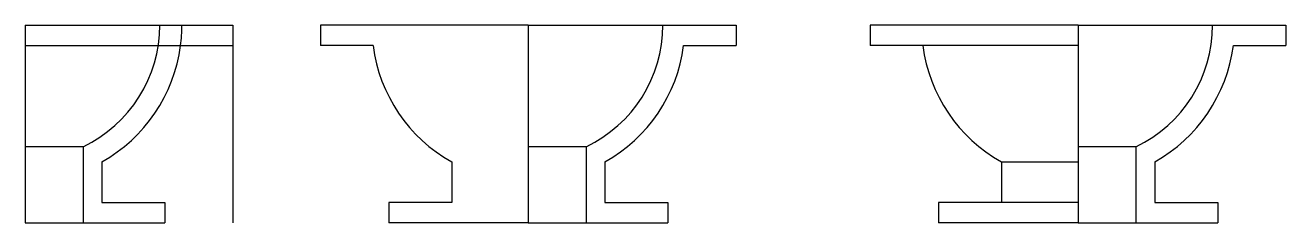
# Model space of a CAD drawing. Header units: millimetres. Extents: x 2534 to 17250, y -878 to 451.
# Drawn here: x 6193 to 8044, y -69 to 221 of the extents above; entities that cross this region are included whole.
import ezdxf

# ---------------------------------------------------------------- set-up
doc = ezdxf.new("R2010")
doc.units = ezdxf.units.MM
doc.header["$LTSCALE"] = 0.3
doc.layers.add('Contorno', color=5, linetype='Continuous', lineweight=30)

msp = doc.modelspace()

# ---------------------------------------------------------------- linework, layer by layer
at = {"color": 252, "true_color": 0x939598}
for p, q in [((6192.825, 190.554), (6422.825, 190.554)), ((6497.825, 190.554), (6497.825, -69.446))]:
    msp.add_line(p, q, dxfattribs=at)
msp.add_arc((6192.825, 220.554), 230, 352.505283, 0, dxfattribs=at)
at = {"layer": 'Contorno'}
for p, q in [((6192.825, 220.554), (6497.825, 220.554)), ((6192.825, 220.554), (6192.825, -69.446)), ((6497.825, 220.554), (6497.825, 190.554)), ((6931.503, 220.554), (6626.503, 220.554)), ((6626.503, 220.554), (6626.503, 190.554)), ((6931.503, 220.554), (7236.503, 220.554)), ((6931.503, 220.554), (6931.503, -69.446)), ((7236.503, 220.554), (7236.503, 190.554)), ((7738.65, 220.554), (7433.65, 220.554)), ((7433.65, 220.554), (7433.65, 190.554)), ((7738.65, 220.554), (8043.65, 220.554)), ((7738.65, 220.554), (7738.65, -69.446)), ((8043.65, 220.554), (8043.65, 190.554)), ((6420.86, 190.554), (6497.825, 190.554)), ((6703.467, 190.554), (6626.503, 190.554)), ((7159.538, 190.554), (7236.503, 190.554)), ((7738.65, 190.554), (7433.65, 190.554)), ((7966.685, 190.554), (8043.65, 190.554)), ((6277.825, 42.281), (6192.825, 42.281)), ((6277.825, 42.281), (6277.825, -69.446)), ((7016.503, 42.281), (6931.503, 42.281)), ((7016.503, 42.281), (7016.503, -69.446)), ((7823.65, 42.281), (7738.65, 42.281)), ((7823.65, 42.281), (7823.65, -69.446)), ((6305.325, 19.945), (6305.325, -39.446)), ((6819.003, 19.945), (6819.003, -39.446)), ((7044.003, 19.945), (7044.003, -39.446)), ((7626.15, 19.945), (7626.15, -39.446)), ((7626.15, 19.945), (7738.65, 19.945)), ((7851.15, 19.945), (7851.15, -39.446)), ((6305.325, -39.446), (6397.825, -39.446)), ((6397.825, -39.446), (6397.825, -69.446)), ((6819.003, -39.446), (6726.503, -39.446)), ((6726.503, -39.446), (6726.503, -69.446)), ((7044.003, -39.446), (7136.503, -39.446)), ((7136.503, -39.446), (7136.503, -69.446)), ((7738.65, -39.446), (7533.65, -39.446)), ((7533.65, -39.446), (7533.65, -69.446)), ((7851.15, -39.446), (7943.65, -39.446)), ((7943.65, -39.446), (7943.65, -69.446)), ((6192.825, -69.446), (6397.825, -69.446)), ((6931.503, -69.446), (6726.503, -69.446)), ((6931.503, -69.446), (7136.503, -69.446)), ((7738.65, -69.446), (7533.65, -69.446)), ((7738.65, -69.446), (7943.65, -69.446))]:
    msp.add_line(p, q, dxfattribs=at)
for centre, radius, start, end in [((6192.825, 220.554), 197.5, 295.491662, 0), ((6931.503, 220.554), 197.5, 295.491662, 0), ((7738.65, 220.554), 197.5, 295.491662, 0), ((6192.825, 220.554), 230, 299.283444, 352.505283), ((6931.503, 220.554), 230, 187.494717, 240.716556), ((6931.503, 220.554), 230, 299.283444, 352.505283), ((7738.65, 220.554), 230, 187.494717, 240.716556), ((7738.65, 220.554), 230, 299.283444, 352.505283)]:
    msp.add_arc(centre, radius, start, end, dxfattribs=at)

doc.saveas('drawing.dxf')
